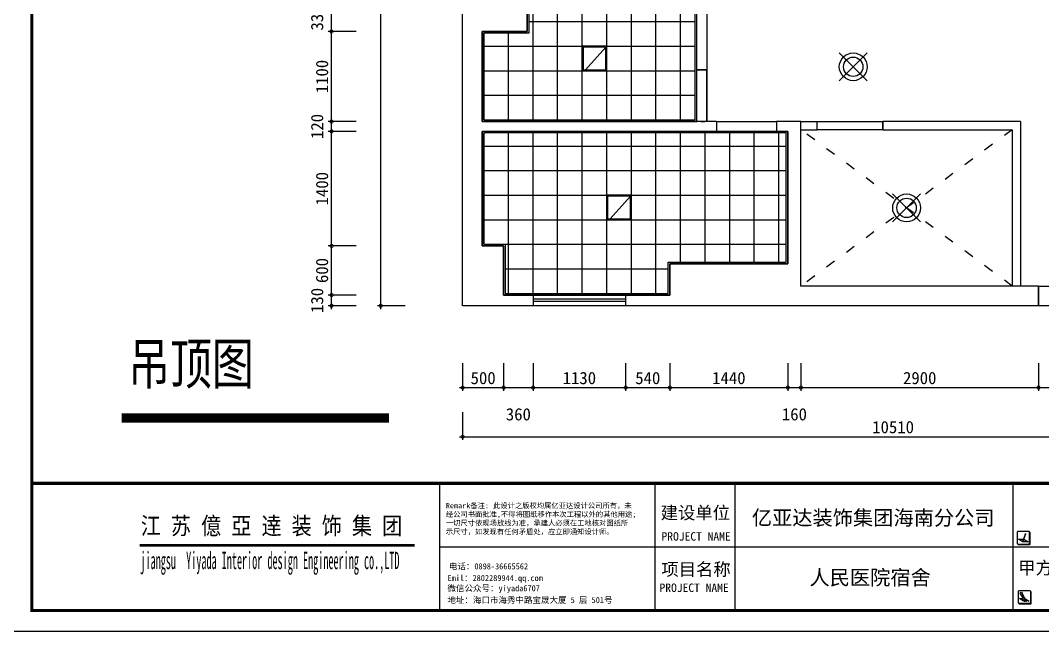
# Model space of a CAD drawing. Header units: millimetres. Extents: x 333665 to 510740, y -473522 to -395501.
# Drawn here: x 422321 to 434800, y -410869 to -403404 of the extents above; entities that cross this region are included whole.
import ezdxf

# ---------------------------------------------------------------- set-up
doc = ezdxf.new("R2010")
doc.units = ezdxf.units.MM
doc.header["$PDMODE"] = 35
doc.header["$PDSIZE"] = 20
doc.linetypes.add('ACAD_ISO03W100', pattern=[30, 12, -18])
for name, color, linetype in [('0-01图框模板说明', 2, 'Continuous'), ('0-02图框细线', 136, 'Continuous'), ('FLOOR', 8, 'Continuous'), ('TK', 7, 'Continuous'), ('WALL', 7, 'Continuous'), ('填充', 8, 'Continuous'), ('天花', 2, 'Continuous'), ('柜', 3, 'Continuous'), ('细线', 250, 'Continuous')]:
    doc.layers.add(name, color=color, linetype=linetype)
doc.styles.add('-宋体', font='', dxfattribs={"width": 0.75})
doc.styles.add('H1', font='')
doc.styles.get("Standard").update_dxf_attribs({"font": 'txt', "bigfont": 'gbcbig.shx'})
doc.styles.add('标注文字', font='simhei.ttf')
doc.styles.add('黑体', font='simhei.ttf')
doc.styles.get('-宋体').set_extended_font_data('SimSun')
doc.styles.get('H1').set_extended_font_data('SimSun')
doc.dimstyles.new('最新标注', dxfattribs={"dimtxt": 150, "dimasz": 80, "dimexe": 40, "dimexo": 40, "dimgap": 40, "dimtad": 1, "dimdec": 0, "dimtxsty": '标注文字', "dimblk": 'DOTSMALL', "dimcen": 2.5, "dimdle": 40, "dimclrd": 46, "dimclre": 46, "dimclrt": 40, "dimadec": 0, "dimazin": 0, "dimtfac": 1, "dimtdec": 0, "dimtmove": 2, "dimatfit": 3, "dimldrblk": 'DOT', "dimfxl": 300, "dimfxlon": 1, "dimarcsym": 0})

# ---------------------------------------------------------------- blocks, each defined once
blk = doc.blocks.new('_DotSmall')
at = {"layer": 'FLOOR', "color": 0, "const_width": 0.5}
blk.add_lwpolyline([(-0.0625, 0, 1), (0.0625, 0, 1)], format="xyb", close=True, dxfattribs=at)
blk = doc.blocks.new('*D241')
at = {"layer": 'Defpoints', "color": 0, "lineweight": -3, "ltscale": 400}
for p in [(426120, -406759), (428580, -406759), (428580, -406889)]:
    blk.add_point(p, dxfattribs=at)
at = {"layer": '细线', "color": 46, "lineweight": -2, "ltscale": 400}
for p, q in [((426420, -406759), (426080, -406759)), ((426120, -406929), (426120, -406719)), ((426420, -406889), (426080, -406889))]:
    blk.add_line(p, q, dxfattribs=at)
at = {"layer": '细线', "color": 46, "lineweight": -2, "ltscale": 400, "xscale": 80, "yscale": 80, "zscale": 80}
for p, rotation in [((426120, -406759), 90), ((426120, -406889), 270)]:
    blk.add_blockref('_DotSmall', p, dxfattribs=dict(at, rotation=rotation))
at = {"layer": '细线', "color": 40, "lineweight": -3, "ltscale": 400, "insert": (425944, -406824), "char_height": 150, "attachment_point": 5, "rotation": 90, "style": '标注文字'}
blk.add_mtext('130', dxfattribs=at)
blk = doc.blocks.new('_Dot')
at = {"color": 0, "linetype": 'ByBlock', "lineweight": -2}
blk.add_line((-0.5, 0), (-1, 0), dxfattribs=at)
at = {"color": 0, "linetype": 'ByBlock', "const_width": 0.5}
blk.add_lwpolyline([(-0.25, 0, 1), (0.25, 0, 1)], format="xyb", close=True, dxfattribs=at)
blk = doc.blocks.new('*D242')
at = {"color": 46, "lineweight": -2}
for p, q in [((426420, -406159), (426080, -406159)), ((426120, -406799), (426120, -406119)), ((426420, -406759), (426080, -406759))]:
    blk.add_line(p, q, dxfattribs=at)
at = {"layer": 'Defpoints', "color": 0, "lineweight": -3}
for p in [(426120, -406159), (428220, -406159), (428580, -406759)]:
    blk.add_point(p, dxfattribs=at)
at = {"color": 46, "lineweight": -2, "xscale": 80, "yscale": 80, "zscale": 80}
for p, rotation in [((426120, -406159), 90), ((426120, -406759), 270)]:
    blk.add_blockref('_DotSmall', p, dxfattribs=dict(at, rotation=rotation))
at = {"color": 40, "lineweight": -3, "insert": (426004, -406459), "char_height": 150, "attachment_point": 5, "rotation": 90, "style": '标注文字'}
blk.add_mtext('600', dxfattribs=at)
blk = doc.blocks.new('*D243')
at = {"color": 46, "lineweight": -2}
for p, q in [((426420, -404759), (426080, -404759)), ((426120, -406199), (426120, -404719)), ((426420, -406159), (426080, -406159))]:
    blk.add_line(p, q, dxfattribs=at)
at = {"layer": 'Defpoints', "color": 0, "lineweight": -3}
for p in [(426120, -404759), (427960, -404759), (428220, -406159)]:
    blk.add_point(p, dxfattribs=at)
at = {"color": 46, "lineweight": -2, "xscale": 80, "yscale": 80, "zscale": 80}
for p, rotation in [((426120, -404759), 90), ((426120, -406159), 270)]:
    blk.add_blockref('_DotSmall', p, dxfattribs=dict(at, rotation=rotation))
at = {"color": 40, "lineweight": -3, "insert": (426004, -405459), "char_height": 150, "attachment_point": 5, "rotation": 90, "style": '标注文字'}
blk.add_mtext('1400', dxfattribs=at)
blk = doc.blocks.new('*D244')
at = {"color": 46, "lineweight": -2}
for p, q in [((426420, -404639), (426080, -404639)), ((426120, -404799), (426120, -404599)), ((426420, -404759), (426080, -404759))]:
    blk.add_line(p, q, dxfattribs=at)
at = {"layer": 'Defpoints', "color": 0, "lineweight": -3}
for p in [(426120, -404639), (427960, -404639), (427960, -404759)]:
    blk.add_point(p, dxfattribs=at)
at = {"color": 46, "lineweight": -2, "xscale": 80, "yscale": 80, "zscale": 80}
for p, rotation in [((426120, -404639), 90), ((426120, -404759), 270)]:
    blk.add_blockref('_DotSmall', p, dxfattribs=dict(at, rotation=rotation))
at = {"color": 40, "lineweight": -3, "insert": (425944, -404699), "char_height": 150, "attachment_point": 5, "rotation": 90, "style": '标注文字'}
blk.add_mtext('120', dxfattribs=at)
blk = doc.blocks.new('*D245')
at = {"color": 46, "lineweight": -2}
for p, q in [((426420, -403539), (426080, -403539)), ((426120, -404679), (426120, -403499)), ((426420, -404639), (426080, -404639))]:
    blk.add_line(p, q, dxfattribs=at)
at = {"layer": 'Defpoints', "color": 0, "lineweight": -3}
for p in [(426120, -403539), (427960, -403539), (427960, -404639)]:
    blk.add_point(p, dxfattribs=at)
at = {"color": 46, "lineweight": -2, "xscale": 80, "yscale": 80, "zscale": 80}
for p, rotation in [((426120, -403539), 90), ((426120, -404639), 270)]:
    blk.add_blockref('_DotSmall', p, dxfattribs=dict(at, rotation=rotation))
at = {"color": 40, "lineweight": -3, "insert": (426004, -404089), "char_height": 150, "attachment_point": 5, "rotation": 90, "style": '标注文字'}
blk.add_mtext('1100', dxfattribs=at)
blk = doc.blocks.new('*D246')
at = {"color": 46, "lineweight": -2}
for p, q in [((426120, -403579), (426120, -403169)), ((426420, -403209), (426080, -403209)), ((426420, -403539), (426080, -403539))]:
    blk.add_line(p, q, dxfattribs=at)
at = {"layer": 'Defpoints', "color": 0, "lineweight": -3}
for p in [(426120, -403209), (428510, -403209), (427960, -403539)]:
    blk.add_point(p, dxfattribs=at)
at = {"color": 46, "lineweight": -2, "xscale": 80, "yscale": 80, "zscale": 80}
for p, rotation in [((426120, -403209), 90), ((426120, -403539), 270)]:
    blk.add_blockref('_DotSmall', p, dxfattribs=dict(at, rotation=rotation))
at = {"color": 40, "lineweight": -3, "insert": (425944, -403374), "char_height": 150, "attachment_point": 5, "rotation": 90, "style": '标注文字'}
blk.add_mtext('330', dxfattribs=at)
blk = doc.blocks.new('*D254')
at = {"layer": 'Defpoints', "color": 0, "lineweight": -3, "ltscale": 400}
for p in [(434692, -397089), (434692, -398089), (427720, -406889)]:
    blk.add_point(p, dxfattribs=at)
at = {"layer": '细线', "color": 46, "lineweight": -2, "ltscale": 400}
for p, q in [((427720, -397389), (427720, -397049)), ((434692, -397389), (434692, -397049)), ((427680, -397089), (434732, -397089))]:
    blk.add_line(p, q, dxfattribs=at)
at = {"layer": '细线', "color": 46, "lineweight": -2, "ltscale": 400, "xscale": 80, "yscale": 80, "zscale": 80, "rotation": 180}
blk.add_blockref('_DotSmall', (427720, -397089), dxfattribs=at)
at = {"layer": '细线', "color": 46, "lineweight": -2, "ltscale": 400, "xscale": 80, "yscale": 80, "zscale": 80}
blk.add_blockref('_DotSmall', (434692, -397089), dxfattribs=at)
at = {"layer": '细线', "color": 40, "lineweight": -3, "ltscale": 400, "insert": (431206, -396974), "char_height": 150, "attachment_point": 5, "style": '标注文字'}
blk.add_mtext('6973', dxfattribs=at)
blk = doc.blocks.new('*D255')
at = {"layer": 'Defpoints', "color": 0, "lineweight": -3, "ltscale": 400}
for p in [(426720, -398089), (434692, -398089), (427720, -406889)]:
    blk.add_point(p, dxfattribs=at)
at = {"layer": '细线', "color": 46, "lineweight": -2, "ltscale": 400}
for p, q in [((426720, -406929), (426720, -398049)), ((427020, -398089), (426680, -398089)), ((427020, -406889), (426680, -406889))]:
    blk.add_line(p, q, dxfattribs=at)
at = {"layer": '细线', "color": 46, "lineweight": -2, "ltscale": 400, "xscale": 80, "yscale": 80, "zscale": 80}
for p, rotation in [((426720, -398089), 90), ((426720, -406889), 270)]:
    blk.add_blockref('_DotSmall', p, dxfattribs=dict(at, rotation=rotation))
at = {"layer": '细线', "color": 40, "lineweight": -3, "ltscale": 400, "insert": (426604, -402489), "char_height": 150, "attachment_point": 5, "rotation": 90, "style": '标注文字'}
blk.add_mtext('8800', dxfattribs=at)
blk = doc.blocks.new('*D256')
at = {"layer": 'Defpoints', "color": 0, "lineweight": -3, "ltscale": 400}
for p in [(428220, -406759), (427720, -406889), (428220, -407889)]:
    blk.add_point(p, dxfattribs=at)
at = {"layer": '细线', "color": 46, "lineweight": -2, "ltscale": 400}
for p, q in [((427720, -407589), (427720, -407929)), ((428220, -407589), (428220, -407929)), ((427680, -407889), (428260, -407889))]:
    blk.add_line(p, q, dxfattribs=at)
at = {"layer": '细线', "color": 46, "lineweight": -2, "ltscale": 400, "xscale": 80, "yscale": 80, "zscale": 80, "rotation": 180}
blk.add_blockref('_DotSmall', (427720, -407889), dxfattribs=at)
at = {"layer": '细线', "color": 46, "lineweight": -2, "ltscale": 400, "xscale": 80, "yscale": 80, "zscale": 80}
blk.add_blockref('_DotSmall', (428220, -407889), dxfattribs=at)
at = {"layer": '细线', "color": 40, "lineweight": -3, "ltscale": 400, "insert": (427970, -407773), "char_height": 150, "attachment_point": 5, "style": '标注文字'}
blk.add_mtext('500', dxfattribs=at)
blk = doc.blocks.new('*D257')
at = {"layer": 'Defpoints', "color": 0, "lineweight": -3, "ltscale": 400}
for p in [(428220, -406759), (428580, -406759), (428580, -407889)]:
    blk.add_point(p, dxfattribs=at)
at = {"layer": '细线', "color": 46, "lineweight": -2, "ltscale": 400}
for p, q in [((428220, -407589), (428220, -407929)), ((428580, -407589), (428580, -407929)), ((428180, -407889), (428620, -407889))]:
    blk.add_line(p, q, dxfattribs=at)
at = {"layer": '细线', "color": 46, "lineweight": -2, "ltscale": 400, "xscale": 80, "yscale": 80, "zscale": 80, "rotation": 180}
blk.add_blockref('_DotSmall', (428220, -407889), dxfattribs=at)
at = {"layer": '细线', "color": 46, "lineweight": -2, "ltscale": 400, "xscale": 80, "yscale": 80, "zscale": 80}
blk.add_blockref('_DotSmall', (428580, -407889), dxfattribs=at)
at = {"layer": '细线', "color": 40, "lineweight": -3, "ltscale": 400, "insert": (428400, -408216), "char_height": 150, "attachment_point": 5, "style": '标注文字'}
blk.add_mtext('360', dxfattribs=at)
blk = doc.blocks.new('*D258')
at = {"layer": 'Defpoints', "color": 0, "lineweight": -3, "ltscale": 400}
for p in [(428580, -406759), (429710, -406759), (429710, -407889)]:
    blk.add_point(p, dxfattribs=at)
at = {"layer": '细线', "color": 46, "lineweight": -2, "ltscale": 400}
for p, q in [((428580, -407589), (428580, -407929)), ((429710, -407589), (429710, -407929)), ((428540, -407889), (429750, -407889))]:
    blk.add_line(p, q, dxfattribs=at)
at = {"layer": '细线', "color": 46, "lineweight": -2, "ltscale": 400, "xscale": 80, "yscale": 80, "zscale": 80, "rotation": 180}
blk.add_blockref('_DotSmall', (428580, -407889), dxfattribs=at)
at = {"layer": '细线', "color": 46, "lineweight": -2, "ltscale": 400, "xscale": 80, "yscale": 80, "zscale": 80}
blk.add_blockref('_DotSmall', (429710, -407889), dxfattribs=at)
at = {"layer": '细线', "color": 40, "lineweight": -3, "ltscale": 400, "insert": (429145, -407773), "char_height": 150, "attachment_point": 5, "style": '标注文字'}
blk.add_mtext('1130', dxfattribs=at)
blk = doc.blocks.new('*D259')
at = {"layer": 'Defpoints', "color": 0, "lineweight": -3, "ltscale": 400}
for p in [(429710, -406759), (430250, -406759), (430250, -407889)]:
    blk.add_point(p, dxfattribs=at)
at = {"layer": '细线', "color": 46, "lineweight": -2, "ltscale": 400}
for p, q in [((429710, -407589), (429710, -407929)), ((430250, -407589), (430250, -407929)), ((429670, -407889), (430290, -407889))]:
    blk.add_line(p, q, dxfattribs=at)
at = {"layer": '细线', "color": 46, "lineweight": -2, "ltscale": 400, "xscale": 80, "yscale": 80, "zscale": 80, "rotation": 180}
blk.add_blockref('_DotSmall', (429710, -407889), dxfattribs=at)
at = {"layer": '细线', "color": 46, "lineweight": -2, "ltscale": 400, "xscale": 80, "yscale": 80, "zscale": 80}
blk.add_blockref('_DotSmall', (430250, -407889), dxfattribs=at)
at = {"layer": '细线', "color": 40, "lineweight": -3, "ltscale": 400, "insert": (429980, -407773), "char_height": 150, "attachment_point": 5, "style": '标注文字'}
blk.add_mtext('540', dxfattribs=at)
blk = doc.blocks.new('*D260')
at = {"color": 46, "lineweight": -2}
for p, q in [((430250, -407589), (430250, -407929)), ((431690, -407589), (431690, -407929)), ((430210, -407889), (431730, -407889))]:
    blk.add_line(p, q, dxfattribs=at)
at = {"layer": 'Defpoints', "color": 0, "lineweight": -3}
for p in [(431690, -406379), (430250, -406759), (431690, -407889)]:
    blk.add_point(p, dxfattribs=at)
at = {"color": 46, "lineweight": -2, "xscale": 80, "yscale": 80, "zscale": 80, "rotation": 180}
blk.add_blockref('_DotSmall', (430250, -407889), dxfattribs=at)
at = {"color": 46, "lineweight": -2, "xscale": 80, "yscale": 80, "zscale": 80}
blk.add_blockref('_DotSmall', (431690, -407889), dxfattribs=at)
at = {"color": 40, "lineweight": -3, "insert": (430970, -407773), "char_height": 150, "attachment_point": 5, "style": '标注文字'}
blk.add_mtext('1440', dxfattribs=at)
blk = doc.blocks.new('*D261')
at = {"color": 46, "lineweight": -2}
for p, q in [((431690, -407589), (431690, -407929)), ((431850, -407589), (431850, -407929)), ((431650, -407889), (431890, -407889))]:
    blk.add_line(p, q, dxfattribs=at)
at = {"layer": 'Defpoints', "color": 0, "lineweight": -3}
for p in [(431690, -406379), (431850, -406649), (431850, -407889)]:
    blk.add_point(p, dxfattribs=at)
at = {"color": 46, "lineweight": -2, "xscale": 80, "yscale": 80, "zscale": 80, "rotation": 180}
blk.add_blockref('_DotSmall', (431690, -407889), dxfattribs=at)
at = {"color": 46, "lineweight": -2, "xscale": 80, "yscale": 80, "zscale": 80}
blk.add_blockref('_DotSmall', (431850, -407889), dxfattribs=at)
at = {"color": 40, "lineweight": -3, "insert": (431770, -408216), "char_height": 150, "attachment_point": 5, "style": '标注文字'}
blk.add_mtext('160', dxfattribs=at)
blk = doc.blocks.new('*D262')
at = {"color": 46, "lineweight": -2}
for p, q in [((431850, -407589), (431850, -407929)), ((434750, -407589), (434750, -407929)), ((431810, -407889), (434790, -407889))]:
    blk.add_line(p, q, dxfattribs=at)
at = {"layer": 'Defpoints', "color": 0, "lineweight": -3}
for p in [(431850, -406649), (434750, -406649), (434750, -407889)]:
    blk.add_point(p, dxfattribs=at)
at = {"color": 46, "lineweight": -2, "xscale": 80, "yscale": 80, "zscale": 80, "rotation": 180}
blk.add_blockref('_DotSmall', (431850, -407889), dxfattribs=at)
at = {"color": 46, "lineweight": -2, "xscale": 80, "yscale": 80, "zscale": 80}
blk.add_blockref('_DotSmall', (434750, -407889), dxfattribs=at)
at = {"color": 40, "lineweight": -3, "insert": (433300, -407773), "char_height": 150, "attachment_point": 5, "style": '标注文字'}
blk.add_mtext('2900', dxfattribs=at)
blk = doc.blocks.new('*D228')
at = {"color": 46, "lineweight": -2}
for p, q in [((434750, -407589), (434750, -407929)), ((435590, -407589), (435590, -407929)), ((434710, -407889), (435630, -407889))]:
    blk.add_line(p, q, dxfattribs=at)
at = {"layer": 'Defpoints', "color": 0, "lineweight": -3}
for p in [(434750, -406649), (435590, -406649), (435590, -407889)]:
    blk.add_point(p, dxfattribs=at)
at = {"color": 46, "lineweight": -2, "xscale": 80, "yscale": 80, "zscale": 80, "rotation": 180}
blk.add_blockref('_DotSmall', (434750, -407889), dxfattribs=at)
at = {"color": 46, "lineweight": -2, "xscale": 80, "yscale": 80, "zscale": 80}
blk.add_blockref('_DotSmall', (435590, -407889), dxfattribs=at)
at = {"color": 40, "lineweight": -3, "insert": (435170, -407773), "char_height": 150, "attachment_point": 5, "style": '标注文字'}
blk.add_mtext('840', dxfattribs=at)
blk = doc.blocks.new('*D265')
at = {"layer": 'Defpoints', "color": 0, "lineweight": -3, "ltscale": 400}
for p in [(427720, -406889), (438230, -406889), (438230, -408489)]:
    blk.add_point(p, dxfattribs=at)
at = {"layer": '细线', "color": 46, "lineweight": -2, "ltscale": 400}
for p, q in [((427720, -408189), (427720, -408529)), ((438230, -408189), (438230, -408529)), ((427680, -408489), (438270, -408489))]:
    blk.add_line(p, q, dxfattribs=at)
at = {"layer": '细线', "color": 46, "lineweight": -2, "ltscale": 400, "xscale": 80, "yscale": 80, "zscale": 80, "rotation": 180}
blk.add_blockref('_DotSmall', (427720, -408489), dxfattribs=at)
at = {"layer": '细线', "color": 46, "lineweight": -2, "ltscale": 400, "xscale": 80, "yscale": 80, "zscale": 80}
blk.add_blockref('_DotSmall', (438230, -408489), dxfattribs=at)
at = {"layer": '细线', "color": 40, "lineweight": -3, "ltscale": 400, "insert": (432975, -408373), "char_height": 150, "attachment_point": 5, "style": '标注文字'}
blk.add_mtext('10510', dxfattribs=at)
blk = doc.blocks.new('adsdw33434')
at = {"layer": '天花', "color": 1}
for p, q in [((-382, 382), (382, -382)), ((382, 382), (-382, -382))]:
    blk.add_line(p, q, dxfattribs=at)
for radius in [377, 264]:
    blk.add_circle((0, 0), radius, dxfattribs=at)

msp = doc.modelspace()

# ---------------------------------------------------------------- hatches: boundary and pattern name
at = {"lineweight": -3}
h = msp.add_hatch(dxfattribs=at)
h.set_pattern_fill('_USER', color=8, scale=300, style=0, double=1, pattern_type=0)
h.set_pattern_definition([(0, (427979.64, -404618.64), (0, 300), []), (90, (427979.64, -404618.64), (-300, 2e-14), [])])
h.paths.add_polyline_path([(430559.6, -403308.6), (430559.6, -403228.6), (428529.6, -403228.6), (428529.6, -403558.6), (427979.6, -403558.6), (427979.6, -404618.6), (430559.6, -404618.6), (430559.6, -404008.6)])
h = msp.add_hatch(dxfattribs=at)
h.set_pattern_fill('_USER', color=8, scale=300, style=0, double=1, pattern_type=0)
h.set_pattern_definition([(0, (427979.64, -406738.64), (0, 300), []), (90, (427979.64, -406738.64), (-300, 2e-14), [])])
h.paths.add_polyline_path([(430229.6, -406358.6), (430849.6, -406358.6), (431669.6, -406358.6), (431669.6, -404778.6), (431549.6, -404778.6), (430819.6, -404778.6), (427979.6, -404778.6), (427979.6, -406138.6), (428239.6, -406138.6), (428239.6, -406738.6), (428579.6, -406738.6), (429709.6, -406738.6), (430229.6, -406738.6)])
at = {"layer": '0-01图框模板说明'}
for points in [[(434641.9, -409790, -0.4142136), (434631.8, -409800.2), (434499.4, -409800.2, -0.071272), (434496.5, -409799.8, 0.3481434), (434506.4, -409807.6), (434638.8, -409807.6, 0.4142136), (434649, -409797.4), (434649, -409665.1, 0.3331076), (434641.7, -409655.3, -0.0577433), (434641.9, -409657.6)], [(434654.5, -410513.8, -0.4142136), (434644.3, -410524), (434512, -410524, -0.071272), (434509.1, -410523.6, 0.3481434), (434519, -410531.4), (434651.4, -410531.4, 0.4142136), (434661.5, -410521.2), (434661.5, -410388.9, 0.3331076), (434654.2, -410379.1, -0.0577433), (434654.5, -410381.4)]]:
    msp.add_hatch(color=8, dxfattribs=at).paths.add_polyline_path(points)

# ---------------------------------------------------------------- linework, layer by layer
at = {"color": 0, "lineweight": -3}
for p, q in [((427719.6, -406888.6), (427719.6, -399928.6)), ((428509.6, -403538.6), (428509.6, -403208.6)), ((427959.6, -404638.6), (427959.6, -403538.6)), ((427959.6, -403538.6), (428509.6, -403538.6)), ((430579.6, -404638.6), (430579.6, -404008.6)), ((430579.6, -404008.6), (430699.6, -404008.6)), ((430579.6, -404638.6), (430579.6, -404008.6)), ((430699.6, -404638.6), (430699.6, -404008.6)), ((430699.6, -404638.6), (430699.6, -404008.6)), ((427959.6, -404638.6), (427959.6, -404308.6)), ((430819.6, -404638.6), (427959.6, -404638.6)), ((430629.6, -404638.6), (430679.6, -404638.6)), ((430819.6, -404638.6), (430819.6, -404758.6)), ((430819.6, -404638.6), (431549.6, -404638.6)), ((431849.6, -404638.6), (431549.6, -404638.6)), ((431549.6, -404638.6), (431549.6, -404758.6)), ((431849.6, -406648.6), (431849.6, -404638.6)), ((432049.6, -404738.6), (432049.6, -404638.6)), ((427959.6, -406158.6), (427959.6, -404758.6)), ((430819.6, -404758.6), (427959.6, -404758.6)), ((430819.6, -404758.6), (431549.6, -404758.6)), ((431549.6, -404758.6), (431689.6, -404758.6)), ((431689.6, -404758.6), (431689.6, -406378.6)), ((428219.6, -406158.6), (427959.6, -406158.6)), ((428219.6, -406758.6), (428219.6, -406158.6)), ((430849.6, -406378.6), (430249.6, -406378.6)), ((430249.6, -406378.6), (430249.6, -406758.6)), ((431689.6, -406378.6), (430849.6, -406378.6)), ((434749.6, -406648.6), (431849.6, -406648.6)), ((434749.6, -406648.6), (434749.6, -406888.6)), ((428579.6, -406758.6), (428219.6, -406758.6)), ((430249.6, -406758.6), (429709.6, -406758.6)), ((428579.6, -406888.6), (427719.6, -406888.6)), ((434749.6, -406888.6), (429709.6, -406888.6))]:
    msp.add_line(p, q, dxfattribs=at)
at = {"color": 1, "lineweight": -3}
for p, q in [((429469.6, -403728.6), (429219.4, -404008.6)), ((429769.6, -405548.6), (429519.4, -405828.6)), ((428579.6, -406758.6), (428579.6, -406888.6)), ((429709.6, -406758.6), (429709.6, -406888.6))]:
    msp.add_line(p, q, dxfattribs=at)
at = {"color": 7, "lineweight": -3}
for p, q in [((431849.6, -404638.6), (432049.6, -404638.6)), ((434529.6, -404638.6), (432849.6, -404638.6)), ((432849.6, -404738.6), (432849.6, -404638.6)), ((434529.6, -404638.6), (434529.6, -406648.6)), ((431849.6, -404738.6), (432049.6, -404738.6)), ((432849.6, -404738.6), (434429.6, -404738.6)), ((434429.6, -404738.6), (434429.6, -406648.6))]:
    msp.add_line(p, q, dxfattribs=at)
at = {"color": 1, "linetype": 'ACAD_ISO03W100', "lineweight": -3, "ltscale": 10}
for p, q in [((434429.6, -404738.6), (431849.6, -406648.6)), ((434429.6, -406648.6), (431849.6, -404738.6))]:
    msp.add_line(p, q, dxfattribs=at)
at = {"color": 3, "lineweight": -3}
for p, q in [((429709.6, -406758.6), (428579.6, -406758.6)), ((429709.6, -406808.6), (428579.6, -406808.6)), ((429709.6, -406838.6), (428579.6, -406838.6)), ((429709.6, -406888.6), (428579.6, -406888.6))]:
    msp.add_line(p, q, dxfattribs=at)
at = {"color": 1, "lineweight": -3}
for points in [[(430559.6, -403308.6), (430559.6, -403228.6), (428529.6, -403228.6), (428529.6, -403558.6), (427979.6, -403558.6), (427979.6, -404618.6), (430559.6, -404618.6), (430559.6, -404008.6)], [(430579.6, -403308.6), (430699.6, -403308.6), (430699.6, -404008.6), (430579.6, -404008.6)], [(429179.6, -404018.6), (429479.6, -404018.6), (429479.6, -403718.6), (429179.6, -403718.6)], [(429189.6, -404008.6), (429469.6, -404008.6), (429469.6, -403728.6), (429189.6, -403728.6)], [(430699.6, -404638.6), (430579.6, -404638.6), (430579.6, -404008.6), (430699.6, -404008.6)], [(432049.6, -404638.6), (432849.6, -404638.6), (432849.6, -404738.6), (432049.6, -404738.6)], [(431669.6, -404778.6), (431549.6, -404778.6), (430819.6, -404778.6), (427979.6, -404778.6), (427979.6, -406138.6), (428239.6, -406138.6), (428239.6, -406738.6), (428579.6, -406738.6), (429709.6, -406738.6), (430229.6, -406738.6), (430229.6, -406358.6), (430849.6, -406358.6), (431669.6, -406358.6)], [(429479.6, -405838.6), (429779.6, -405838.6), (429779.6, -405538.6), (429479.6, -405538.6)], [(429489.6, -405828.6), (429769.6, -405828.6), (429769.6, -405548.6), (429489.6, -405548.6)], [(435589.6, -406888.6), (434749.6, -406888.6), (434749.6, -406648.6), (435589.6, -406648.6)]]:
    msp.add_lwpolyline(points, close=True, dxfattribs=at)
at = {"layer": '0-01图框模板说明', "color": 8}
for p, q in [((434559.6, -409761.4), (434559, -409763)), ((434559, -409763), (434559.2, -409764.2)), ((434560.1, -409761.6), (434559.2, -409764.2)), ((434560.1, -409763.4), (434559.2, -409764.2)), ((434560.7, -409761.8), (434560.1, -409763.4)), ((434568.1, -410499), (434518.1, -410466.1)), ((434518.1, -410466.1), (434559.1, -410466.1)), ((434581, -410466.1), (434585.2, -410466.1)), ((434585.2, -410466.1), (434635.3, -410499))]:
    msp.add_line(p, q, dxfattribs=at)
at = {"layer": '0-01图框模板说明', "color": 2, "const_width": 37.5}
msp.add_lwpolyline([(443676.6, -395760.2), (443676.6, -410610.7), (422461.6, -410610.7), (422461.6, -395760.2)], close=True, dxfattribs=at)
msp.add_lwpolyline([(443676.6, -409058.4), (422458.6, -409058.4)], dxfattribs=at)
at = {"layer": '0-01图框模板说明', "color": 8}
for points in [[(434499.4, -409800.2), (434631.8, -409800.2, 0.4142136), (434641.9, -409790), (434641.9, -409657.6, 0.4142136), (434631.8, -409647.5), (434499.4, -409647.5, 0.4142136), (434489.2, -409657.6), (434489.2, -409790, 0.4142136)], [(434593.3, -409679.6), (434587.7, -409677.6), (434588, -409676.8, -0.4519616), (434591.2, -409675.4), (434592, -409675.7, -0.4184348), (434593.6, -409678.8)], [(434512, -410524), (434644.3, -410524, 0.4142136), (434654.5, -410513.8), (434654.5, -410381.4, 0.4142136), (434644.3, -410371.3), (434512, -410371.3, 0.4142136), (434501.8, -410381.4), (434501.8, -410513.8, 0.4142136)]]:
    msp.add_lwpolyline(points, format="xyb", close=True, dxfattribs=at)
for points in [[(434496.5, -409799.8, 0.3481435), (434506.4, -409807.6), (434638.8, -409807.6, 0.4142136), (434649, -409797.4), (434649, -409665.1, 0.3331075), (434641.7, -409655.3)], [(434509.1, -410523.6, 0.3481435), (434519, -410531.4), (434651.4, -410531.4, 0.4142136), (434661.5, -410521.2), (434661.5, -410388.9, 0.3331075), (434654.2, -410379.1)]]:
    msp.add_lwpolyline(points, format="xyb", dxfattribs=at)
msp.add_lwpolyline([(434570.5, -409742.3), (434572.7, -409742.3), (434622.7, -409775.2), (434555.6, -409775.2), (434505.5, -409742.3), (434564.2, -409742.3)], dxfattribs=at)
for points in [[(434560.7, -409761.8), (434559.6, -409761.4), (434561.7, -409749), (434567.3, -409751)], [(434591.4, -409684.8), (434585.8, -409682.8), (434561.7, -409749), (434567.3, -409751)], [(434593.4, -409679.7), (434587.6, -409677.5), (434585.7, -409682.7), (434591.5, -409684.9)]]:
    msp.add_lwpolyline(points, close=True, dxfattribs=at)
for centre, radius in [((434538.4, -410399.7), 13.6), ((434547.2, -410426.1), 1.94), ((434551, -410433.4), 1.94), ((434551.8, -410423.7), 1.94), ((434554.4, -410441.2), 1.94), ((434555.5, -410431), 1.94), ((434556.3, -410421), 1.94), ((434558.3, -410450.1), 1.94), ((434559, -410438.8), 1.94), ((434560.1, -410428.3), 1.94), ((434570, -410466.1), 11), ((434562.9, -410447.7), 1.94), ((434563.5, -410436), 1.94), ((434567.4, -410445), 1.94)]:
    msp.add_circle(centre, radius, dxfattribs=at)
for centre, radius, start, end in [((434451.1, -410486.8), 110, 10.86532, 46.01339), ((434834.8, -410311.4), 295.8, 196.35478, 210.12826)]:
    msp.add_arc(centre, radius, start, end, dxfattribs=at)
msp.add_spline([(434570, -410477), (434591.7, -410486.5), (434592.3, -410479.1), (434582.6, -410481.5), (434576.4, -410499), (434603.2, -410494.5), (434607.7, -410499)], degree=3, dxfattribs=at)
at = {"layer": '0-02图框细线'}
for p, q in [((427442.6, -410610.7), (427442.6, -409058.4)), ((430069.9, -410619.4), (430069.9, -409058.4)), ((431047.4, -410619.4), (431047.4, -409058.4)), ((434442.4, -410610.7), (434442.4, -409058.4)), ((427442.6, -409834.5), (443676.6, -409834.5))]:
    msp.add_line(p, q, dxfattribs=at)
msp.add_lwpolyline([(443935.3, -395501.4), (443935.3, -410869.4), (422202.8, -410869.4), (422202.8, -395501.4)], close=True, dxfattribs=at)
at = {"layer": '0-02图框细线', "ltscale": 0.2, "const_width": 34.5}
msp.add_lwpolyline([(423778, -409815.9), (427132.9, -409815.9)], dxfattribs=at)
at = {"layer": '填充', "color": 2, "ltscale": 20, "const_width": 114.8}
msp.add_lwpolyline([(423556.7, -408262), (426821.7, -408262)], dxfattribs=at)
at = {"layer": '柜', "color": 2}
for points in [[(430579.6, -403308.6), (430579.6, -403208.6), (428509.6, -403208.6), (428509.6, -403538.6), (427959.6, -403538.6), (427959.6, -404638.6), (430579.6, -404638.6), (430579.6, -404008.6)], [(431689.6, -404758.6), (431549.6, -404758.6), (430819.6, -404758.6), (427959.6, -404758.6), (427959.6, -406158.6), (428219.6, -406158.6), (428219.6, -406758.6), (428579.6, -406758.6), (429709.6, -406758.6), (430249.6, -406758.6), (430249.6, -406378.6), (430849.6, -406378.6), (431689.6, -406378.6)]]:
    msp.add_lwpolyline(points, close=True, dxfattribs=at)

# ---------------------------------------------------------------- block references
at = {"layer": '天花', "color": 3, "xscale": 0.4500000000116415, "yscale": 0.4500000000698492, "zscale": 0.45}
for p in [(432488, -403970.1), (433139.6, -405693.6)]:
    msp.add_blockref('adsdw33434', p, dxfattribs=at)

# ---------------------------------------------------------------- texts
at = {"layer": '0-02图框细线'}
for s, insert, char_height, attachment_point in [('{\\fSimHei|b0|i0|c134|p2;Remark备注: 此设计之版权均属亿亚达设计公司所有，未\\P经公司书面批准,不得将图纸移作本次工程以外的其他用途;\\P一切尺寸依现场放线为准，承建人必须在工地核对图纸所\\P示尺寸，如发现有任何矛盾处，应立即通知设计师。}', (427515, -409690.3), 63.607, 7), ('{\\fSimSun|b0|i0|c134|p2;建设单位}', (430137.2, -409427), 155.232, 4), ('{\\fSimSun|b0|i0|c134|p2;PROJECT NAME}', (430147.6, -409707.7), 103.488, 4), ('{\\fSimSun|b0|i0|c134|p2;电话：0898-36665562  }', (427551.4, -410076.7), 74.208, 4), ('{\\fSimSun|b0|i0|c134|p2;项目名称}', (430145.8, -410117.4), 155.232, 4), ('{\\fSimSun|b0|i0|c134|p2;甲方联系方式}', (434502.9, -410100.5), 155.232, 4), ('{\\fSimSun|b0|i0|c134|p2;Emil：2802289944.qq.com}', (427534.8, -410226.1), 74.208, 4), ('{\\fSimSun|b0|i0|c134|p2;PROJECT NAME}', (430123.5, -410335), 103.488, 4), ('{\\fSimSun|b0|i0|c134|p2;微信公众号：yiyada6707}', (427534.8, -410351.1), 74.208, 4), ('{\\fSimSun|b0|i0|c134|p2;地址：海口市海秀中路宝晟大厦 5 层 501号}', (427533.9, -410488.9), 74.208, 4)]:
    msp.add_mtext(s, dxfattribs=dict(at, insert=insert, char_height=char_height, attachment_point=attachment_point))
at = {"layer": '0-02图框细线', "char_height": 181.104, "attachment_point": 5, "style": '黑体'}
for s, insert in [('亿亚达装饰集团海南分公司', (432732.2, -409490.1)), ('{\\fSimSun|b0|i0|c134|p2;人民医院宿舍}', (432694.4, -410219.6))]:
    msp.add_mtext(s, dxfattribs=dict(at, insert=insert))
at = {"layer": 'TK', "color": 150, "style": 'H1'}
for s, width, p in [('江 苏 億 亞 逹 装 饰 集 团', 0.85, (423789.5, -409682.9)), ('jiangsu  Yiyada Interior design Engineering co.,LTD', 0.43, (423786.2, -410106.8))]:
    msp.add_text(s, height=212.024, dxfattribs=dict(at, width=width)).set_placement(p)
at = {"layer": 'WALL', "color": 2, "insert": (423636.2, -407346.8), "char_height": 800, "width": 7394.405, "attachment_point": 1, "style": '-宋体'}
msp.add_mtext('{\\H0.625x;\\C3;吊顶图}', dxfattribs=at)

# ---------------------------------------------------------------- dimensions: what is measured, and where the dimension line sits
at = {"color": 0, "lineweight": -3}
for base, p1, p2, picture, middle in [((426119.6, -403208.6), (427959.6, -403538.6), (428509.6, -403208.6), '*D246', (425943.8, -403373.6)), ((426119.6, -403538.6), (427959.6, -404638.6), (427959.6, -403538.6), '*D245', (426003.8, -404088.6)), ((426119.6, -404638.6), (427959.6, -404758.6), (427959.6, -404638.6), '*D244', (425943.8, -404698.6)), ((426119.6, -404758.6), (428219.6, -406158.6), (427959.6, -404758.6), '*D243', (426003.8, -405458.6)), ((426119.6, -406158.6), (428579.6, -406758.6), (428219.6, -406158.6), '*D242', (426003.8, -406458.6))]:
    dim = msp.add_linear_dim(base=base, p1=p1, p2=p2, angle=90, dimstyle='最新标注', dxfattribs=at)
    dim.commit()
    dim.dimension.update_dxf_attribs({"geometry": picture, "text_midpoint": middle})
for base, p1, p2, picture, middle in [((431689.6, -407888.6), (430249.6, -406758.6), (431689.6, -406378.6), '*D260', (430969.6, -407772.8)), ((431849.6, -407888.6), (431689.6, -406378.6), (431849.6, -406648.6), '*D261', (431769.6, -408216.2)), ((434749.6, -407888.6), (431849.6, -406648.6), (434749.6, -406648.6), '*D262', (433299.6, -407772.8)), ((435589.6, -407888.6), (434749.6, -406648.6), (435589.6, -406648.6), '*D228', (435169.6, -407772.8))]:
    dim = msp.add_linear_dim(base=base, p1=p1, p2=p2, dimstyle='最新标注', dxfattribs=at)
    dim.commit()
    dim.dimension.update_dxf_attribs({"geometry": picture, "text_midpoint": middle})
at = {"layer": '细线', "color": 2, "lineweight": -3, "ltscale": 400}
for base, p1, p2, picture, middle in [((434692.3, -397088.6), (427719.6, -406888.6), (434692.3, -398088.6), '*D254', (431206, -396973.6)), ((428219.6, -407888.6), (427719.6, -406888.6), (428219.6, -406758.6), '*D256', (427969.6, -407772.8)), ((428579.6, -407888.6), (428219.6, -406758.6), (428579.6, -406758.6), '*D257', (428399.6, -408216.2)), ((429709.6, -407888.6), (428579.6, -406758.6), (429709.6, -406758.6), '*D258', (429144.6, -407772.8)), ((430249.6, -407888.6), (429709.6, -406758.6), (430249.6, -406758.6), '*D259', (429979.6, -407772.8)), ((438229.6, -408488.6), (427719.6, -406888.6), (438229.6, -406888.6), '*D265', (432974.6, -408372.8))]:
    dim = msp.add_linear_dim(base=base, p1=p1, p2=p2, dimstyle='最新标注', dxfattribs=at)
    dim.commit()
    dim.dimension.update_dxf_attribs({"geometry": picture, "text_midpoint": middle})
for base, p1, p2, picture, middle in [((426719.6, -398088.6), (427719.6, -406888.6), (434692.3, -398088.6), '*D255', (426603.8, -402488.6)), ((426119.6, -406758.6), (428579.6, -406888.6), (428579.6, -406758.6), '*D241', (425943.8, -406823.6))]:
    dim = msp.add_linear_dim(base=base, p1=p1, p2=p2, angle=90, dimstyle='最新标注', dxfattribs=at)
    dim.commit()
    dim.dimension.update_dxf_attribs({"geometry": picture, "text_midpoint": middle})

doc.saveas('drawing.dxf')
